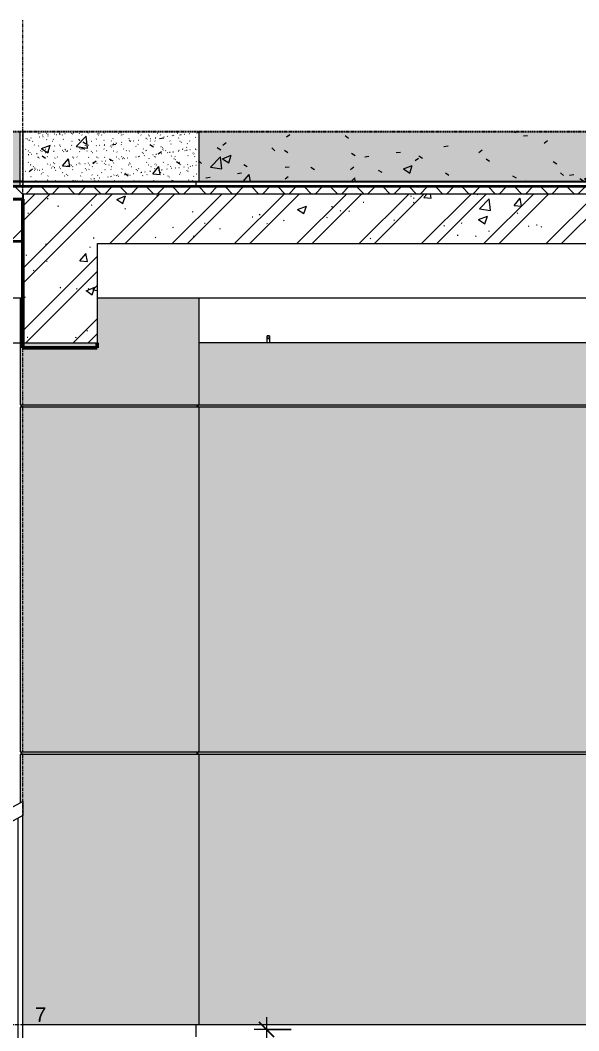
# Model space of a CAD drawing. Header units: millimetres. Extents: x 74302 to 149682, y -1785 to 49068.
# Drawn here: x 92904 to 95157, y 2175 to 6251 of the extents above; entities that cross this region are included whole.
import ezdxf

# ---------------------------------------------------------------- set-up
doc = ezdxf.new("R2010")
doc.units = ezdxf.units.MM
for name, pattern in [('Centre', [31.75, 6.35, -4.7625, 15.875, -4.7625]), ('Grid Line', [22.225, 12.7, -3.175, 3.175, -3.175]), ('Hidden', [7.14375, 4.7625, -2.38125]), ('IMPORT-CENTER _2_', [40.64, 25.4, -5.08, 5.08, -5.08])]:
    doc.linetypes.add(name, pattern=pattern)
for name, color, linetype, lineweight in [('0-2', 10, 'Continuous', 5), ('A-ANNO-DIMS', 211, 'Continuous', 9), ('A-ANNO-DIMS-50', 211, 'Continuous', 9), ('A-DETL-GENF', 92, 'Continuous', 18), ('A-DETL-GENF-3', 92, 'Hidden', 25), ('A-DETL-GENF-4', 9, 'Continuous', 18), ('A-DETL-THIN', 151, 'Continuous', 18), ('A-FLOR-FNSH-1', 250, 'Continuous', 35), ('A-FLOR-HRAL', 11, 'Continuous', 18), ('A-FLOR-HRAL-1', 7, 'Continuous', 18), ('A-FLOR-LEVL-2', 51, 'Centre', 9), ('A-FLOR-PATT-1', 253, 'Continuous', 18), ('A-FLOR-PATT-2', 8, 'Continuous', 18), ('A-GLAZ-CWMG', 51, 'Continuous', 18), ('A-GLAZ-CWMG-2', 254, 'Continuous', 18), ('A-WALL', 113, 'Continuous', 18), ('A-WALL-PATT-4', 255, 'Continuous', 5), ('A-WALL-PATT-5', 254, 'Continuous', 18), ('E-LITE-EQPM', 33, 'Continuous', 18), ('G-IMPT', 8, 'Continuous', 18), ('G-IMPT-4', 8, 'IMPORT-CENTER _2_', 18), ('I-WALL', 2, 'Continuous', 18), ('M-EQPM', 50, 'Continuous', 18), ('M-EQPM-2', 50, 'Continuous', 25), ('S-BEAM-1', 71, 'Continuous', 5), ('S-BEAM-2', 7, 'Continuous', 18), ('S-BEAM-3', 10, 'Continuous', 50), ('S-COLS-5', 7, 'Continuous', 18), ('S-GRID-1', 1, 'Grid Line', 9), ('S-STRS-ANNO', 31, 'Continuous', 18)]:
    doc.layers.add(name, color=color, linetype=linetype, lineweight=lineweight)
doc.styles.add('Arial_1', font='arial.ttf', dxfattribs={"height": 59.53})
doc.styles.add('UTM Avo', font='', dxfattribs={"width": 0.9, "height": 125})
doc.styles.get('UTM Avo').set_extended_font_data('UTM Avo')
doc.dimstyles.new('1_Dim_chi_tiet_2_5', dxfattribs={"dimscale": 304.8, "dimtxt": 124.912619, "dimasz": 0.19685, "dimexe": 0.164042, "dimexo": 0.0625, "dimgap": 0.016404, "dimtad": 1, "dimdec": 0, "dimrnd": 5, "dimzin": 0, "dimdsep": 46, "dimtxsty": 'UTM Avo', "dimblk1": 'OBLIQUE', "dimblk2": 'OBLIQUE', "dimsah": 1, "dimcen": 0.09, "dimdle": 0.164042, "dimazin": 0, "dimtfac": 1, "dimtdec": 4, "dimtix": 1, "dimtmove": 0, "dimatfit": 3, "dimfxl": 0.328084, "dimfxlon": 1, "dimtvp": 1, "dimtolj": 1, "dimtzin": 0, "dimarcsym": 2})
pattern_1 = [(50, (-43364.9, 15725), (364.368, -31.878), [38.1, -419.1]), (355, (-43364.9, 15725), (-70.486, 382.113), [30.48, -335.28]), (100.451, (-43334.52, 15722.34), (293.885, 350.233), [32.38, -356.18]), (46.184, (-43364.9, 15826.6), (542.158, -84.086), [57.15, -628.65]), (96.636, (-43319.7, 15819.6), (474.805, 494.855), [48.57, -534.27]), (351.184, (-43364.9, 15826.6), (474.81, 494.85), [45.72, -502.92]), (21, (-43314.1, 15801.2), (303.2285, -204.5305), [38.1, -419.1]), (326, (-43314.1, 15801.2), (123.604, 368.376), [30.48, -335.28]), (71.451, (-43288.8, 15784.16), (426.834, 163.843), [32.38, -356.18]), (37.5, (-43364.89, 15725), (6.1766, 169.1102), [3.353, -327.863, 3.353, -337.007, -336.55]), (37.5, (-43364.89, 15725), (6.1766, 169.1102), [-671.576, 3.353, -333.197]), (7.5, (-43364.89, 15725), (133.639, 200.3615), [3.353, -190.703, 3.353, -320.243, -128.27]), (7.5, (-43364.89, 15725), (133.639, 200.3615), [-517.652, 3.353, -124.917]), (327.5, (-43478.17, 15725), (271.1818, -11.4584), [3.353, -123.647, 3.353, -392.887, -525.78]), (327.5, (-43478.17, 15725), (271.1818, -11.4584), [-523.24, 3.353, -522.427]), (317.5, (-43528.97, 15725), (296.2585, 50.853), [3.353, -161.747, 3.353, -259.791, -373.38]), (317.5, (-43528.97, 15725), (296.2585, 50.853), [-428.244, 3.353, -370.027]), (45, (-43364.89, 15725), (-125.7236, 125.7236), []), (45, (-43364.89, 15915.5), (-125.7236, 125.7236), [])]
pattern_2 = [(50, (94085.57, 15725), (364.368, -31.878), [38.1, -419.1]), (355, (94085.57, 15725), (-70.486, 382.113), [30.48, -335.28]), (100.451, (94115.94, 15722.34), (293.885, 350.233), [32.38, -356.18]), (46.184, (94085.57, 15826.6), (542.158, -84.086), [57.15, -628.65]), (96.636, (94130.75, 15819.6), (474.805, 494.855), [48.57, -534.27]), (351.184, (94085.6, 15826.6), (474.81, 494.85), [45.72, -502.92]), (21, (94136.37, 15801.2), (303.2285, -204.5305), [38.1, -419.1]), (326, (94136.37, 15801.2), (123.604, 368.376), [30.48, -335.28]), (71.451, (94161.64, 15784.16), (426.834, 163.843), [32.38, -356.18]), (37.5, (94085.57, 15725), (6.1766, 169.1102), [16.764, -314.452, 16.764, -323.596, -336.55]), (37.5, (94085.57, 15725), (6.1766, 169.1102), [-671.576, 16.764, -319.786]), (7.5, (94085.57, 15725), (133.639, 200.3615), [16.764, -177.292, 16.764, -306.832, -128.27]), (7.5, (94085.57, 15725), (133.639, 200.3615), [-517.652, 16.764, -111.506]), (327.5, (93972.29, 15725), (271.1818, -11.4584), [16.764, -110.236, 16.764, -379.476, -525.78]), (327.5, (93972.29, 15725), (271.1818, -11.4584), [-523.24, 16.764, -509.016]), (317.5, (93921.5, 15725), (296.2585, 50.853), [16.764, -148.336, 16.764, -246.38, -373.38]), (317.5, (93921.5, 15725), (296.2585, 50.853), [-428.244, 16.764, -356.616])]
pattern_3 = [(37.5, (94085.575, 15725), (-1.60031, 48.94136), [1.676, -36.932, 1.676, -41.504, -41.275]), (37.5, (94085.575, 15725), (-1.60031, 48.94136), [-81.788, 1.676, -39.599]), (7.5, (94085.575, 15725), (44.9521, 71.6827), [1.676, -19.152, 1.676, -33.122, -13.335]), (7.5, (94085.575, 15725), (44.9521, 71.6827), [-55.626, 1.676, -11.659]), (327.5, (94054.333, 15725), (79.0988, 0.14376), [1.676, -11.024, 1.676, -44.044, -59.69]), (327.5, (94054.333, 15725), (79.0988, 0.14376), [-58.42, 1.676, -58.014]), (317.5, (94054.33, 15725), (76.3552, 22.29306), [1.676, -4.674, 1.676, -28.296, -34.29]), (317.5, (94054.33, 15725), (76.3552, 22.29306), [-36.322, 1.676, -32.614])]

# ---------------------------------------------------------------- blocks, each defined once
blk = doc.blocks.new('NCV_TKTC_KET CAU_rvt-2-TKCS_SẢNH - BẬC CẤP 2 - MẶT CẮT 1')
at = {"layer": 'A-FLOR-PATT-1'}
h = blk.add_hatch(dxfattribs=at)
h.set_pattern_fill('FP_6', color=256, style=0, pattern_type=2)
h.set_pattern_definition(pattern_1)
h.paths.add_polyline_path([(-44831.2, 5360), (-44535.3, 5360), (-44535.3, 5530), (-45737.4, 5530), (-45737.4, 5360)])
h = blk.add_hatch(dxfattribs=at)
h.set_pattern_fill('FP_6', color=256, style=0, pattern_type=2)
h.set_pattern_definition(pattern_1)
h.paths.add_polyline_path([(-44831.2, 5360), (-44535.3, 5360), (-44535.3, 5530), (-45737.4, 5530), (-45737.4, 5360)])
at = {"layer": 'S-BEAM-1'}
blk.add_hatch(color=256, dxfattribs=at).paths.add_polyline_path([(-44236.9, 4930), (-44236.9, 4950), (-44535.3, 4950), (-44535.3, 5530), (-44536.9, 5530), (-44536.9, 4930), (-44535.3, 4930)])
at = {"layer": 'A-FLOR-FNSH-1'}
for p, q in [((-44535.3, 5530), (-45737.4, 5530)), ((-45737.4, 5360), (-44535.3, 5360))]:
    blk.add_line(p, q, dxfattribs=at)
at = {"layer": 'S-BEAM-2'}
for p, q in [((-44536.9, 5130), (-45536.9, 5130)), ((-40235.6, 5130), (-44235.3, 5130)), ((-43550.7, 4950), (-43826.9, 4950)), ((-41350.7, 4950), (-43540.7, 4950))]:
    blk.add_line(p, q, dxfattribs=at)
at = {"layer": 'S-BEAM-3'}
for p, q in [((-44535.3, 5530), (-44536.9, 5530)), ((-44536.9, 5530), (-44536.9, 4930)), ((-44236.9, 4930), (-44236.9, 4950)), ((-44536.9, 4930), (-44236.9, 4930))]:
    blk.add_line(p, q, dxfattribs=at)
at = {"layer": 'S-COLS-5'}
for p, q in [((-43836.9, 5580), (-43836.9, 5600)), ((-43836.9, 2150), (-43836.9, 2200))]:
    blk.add_line(p, q, dxfattribs=at)
blk = doc.blocks.new('Railing - 20mm-1483599-TKCS_SẢNH - BẬC CẤP 2 - MẶT CẮT 1')
at = {"layer": 'A-FLOR-HRAL'}
for p, q in [((-44621.9, 2996.4), (-44621.9, 2035.7)), ((-44601.9, 2035.7), (-44601.9, 3007.4))]:
    blk.add_line(p, q, dxfattribs=at)
blk = doc.blocks.new('Railing - 20mm-1483597-TKCS_SẢNH - BẬC CẤP 2 - MẶT CẮT 1')
at = {"layer": 'A-FLOR-HRAL'}
for p, q in [((-44771.9, 2914.3), (-44771.9, 2035.7)), ((-44751.9, 2035.7), (-44751.9, 2925.3))]:
    blk.add_line(p, q, dxfattribs=at)
blk = doc.blocks.new('Railing - 20mm-1483595-TKCS_SẢNH - BẬC CẤP 2 - MẶT CẮT 1')
at = {"layer": 'A-FLOR-HRAL'}
for p, q in [((-44556.9, 3032), (-44556.9, 2035.7)), ((-44536.9, 2100), (-44536.9, 3043))]:
    blk.add_line(p, q, dxfattribs=at)
blk = doc.blocks.new('Railing - 20mm-1483593-TKCS_SẢNH - BẬC CẤP 2 - MẶT CẮT 1')
at = {"layer": 'A-FLOR-HRAL'}
for p, q in [((-46336.9, 2057.3), (-46336.9, 1214.3)), ((-46316.9, 1214.3), (-46316.9, 2068.2))]:
    blk.add_line(p, q, dxfattribs=at)
blk = doc.blocks.new('Railing - Railing-939774-TKCS_SẢNH - BẬC CẤP 2 - MẶT CẮT 1')
for name, p in [('Railing - 20mm-1483595-TKCS_SẢNH - BẬC CẤP 2 - MẶT CẮT 1', (0, 0)), ('Railing - 20mm-1483599-TKCS_SẢNH - BẬC CẤP 2 - MẶT CẮT 1', (0, 0)), ('Railing - 20mm-1483597-TKCS_SẢNH - BẬC CẤP 2 - MẶT CẮT 1', (0, 0)), ('Railing - 20mm-1483599-TKCS_SẢNH - BẬC CẤP 2 - MẶT CẮT 1', (-300, -164.3)), ('Railing - 20mm-1483597-TKCS_SẢNH - BẬC CẤP 2 - MẶT CẮT 1', (-300, -164.3)), ('Railing - 20mm-1483599-TKCS_SẢNH - BẬC CẤP 2 - MẶT CẮT 1', (-600, -328.6)), ('Railing - 20mm-1483597-TKCS_SẢNH - BẬC CẤP 2 - MẶT CẮT 1', (-600, -328.6)), ('Railing - 20mm-1483599-TKCS_SẢNH - BẬC CẤP 2 - MẶT CẮT 1', (-900, -492.9)), ('Railing - 20mm-1483597-TKCS_SẢNH - BẬC CẤP 2 - MẶT CẮT 1', (-900, -492.9)), ('Railing - 20mm-1483599-TKCS_SẢNH - BẬC CẤP 2 - MẶT CẮT 1', (-1200, -657.1)), ('Railing - 20mm-1483597-TKCS_SẢNH - BẬC CẤP 2 - MẶT CẮT 1', (-1200, -657.1)), ('Railing - 20mm-1483599-TKCS_SẢNH - BẬC CẤP 2 - MẶT CẮT 1', (-1500, -821.4)), ('Railing - 20mm-1483597-TKCS_SẢNH - BẬC CẤP 2 - MẶT CẮT 1', (-1500, -821.4)), ('Railing - 20mm-1483593-TKCS_SẢNH - BẬC CẤP 2 - MẶT CẮT 1', (0, 0))]:
    blk.add_blockref(name, p)
blk = doc.blocks.new('Top Rail Type - Top Rail_Internal_-939791-TKCS_SẢNH - BẬC CẤP 2 - MẶT CẮT 1')
at = {"layer": 'A-FLOR-HRAL'}
for p, q in [((-44536.9, 3100), (-46336.9, 2114.3)), ((-44536.9, 3100), (-44536.9, 3043)), ((-44536.9, 3043), (-46336.9, 2057.3)), ((-46336.9, 2057.3), (-46336.9, 2114.3))]:
    blk.add_line(p, q, dxfattribs=at)
blk = doc.blocks.new('LIC_06-ĐÈN LED TRÒN DOWNLIGHT_ P_18W - LIC_06-ĐÈN LED TRÒN DOWNLIGHT_ P_18W - ÁNH SÁNG 6000K-1339139-TKCS_SẢNH - BẬC CẤP 2 - MẶT CẮT 1')
at = {"layer": 'E-LITE-EQPM'}
for p, q in [((-38932.4, 4728), (-38942.4, 4728)), ((-38942.4, 4728), (-38942.4, 4728)), ((-38932.4, 4728), (-38942.4, 4728)), ((-38942.4, 4727.2), (-38942.4, 4728)), ((-38942.4, 4719), (-38942.4, 4727.2)), ((-38932.4, 4727.2), (-38942.4, 4727.2)), ((-38942.4, 4716), (-38942.4, 4719)), ((-38932.4, 4719), (-38942.4, 4719)), ((-38942.4, 4700), (-38942.4, 4716)), ((-38932.4, 4716), (-38942.4, 4716)), ((-38932.4, 4700), (-38942.4, 4700)), ((-38932.4, 4728), (-38932.4, 4728)), ((-38932.4, 4728), (-38932.4, 4727.2)), ((-38932.4, 4727.2), (-38932.4, 4719)), ((-38932.4, 4719), (-38932.4, 4716)), ((-38932.4, 4716), (-38932.4, 4700))]:
    blk.add_line(p, q, dxfattribs=at)
blk = doc.blocks.new('Rectangular Mullion - 50 x 100mm-1286811-TKCS_SẢNH - BẬC CẤP 2 - MẶT CẮT 1')
at = {"layer": 'A-GLAZ-CWMG-2'}
blk.add_hatch(color=256, dxfattribs=at).paths.add_polyline_path([(-44546.9, 5580), (-44546.9, 5802.3), (-44596.9, 5802.3), (-44596.9, 5580)])
at = {"layer": 'A-GLAZ-CWMG'}
blk.add_line((-44596.9, 5580), (-44596.9, 5802.3), dxfattribs=at)
blk = doc.blocks.new('TKTC_XREF_251221_MB TANG 2-7 - TKTC_XREF_260130_MB TANG 2-5_dwg_THU NUOC - THU NUOC-444531-TKCS_MB TẦNG 1-4746810-TKCS_SẢNH - BẬC CẤP 2 - MẶT CẮT 1')
at = {"layer": 'G-IMPT'}
for p, q in [((-44035.4, 5600), (-44185.4, 5600)), ((-44185.4, 5600), (-44035.4, 5600)), ((-44060.4, 5600), (-44160.4, 5600)), ((-44160.4, 5600), (-44060.4, 5600)), ((-44144.4, 5600), (-44150.4, 5600)), ((-44150.4, 5600), (-44144.4, 5600)), ((-44138.1, 5600), (-44132.1, 5600)), ((-44132.1, 5600), (-44138.1, 5600)), ((-44125.6, 5600), (-44119.6, 5600)), ((-44119.6, 5600), (-44125.6, 5600)), ((-44113.6, 5600), (-44107.6, 5600)), ((-44107.6, 5600), (-44113.6, 5600)), ((-44113.6, 5600), (-44107.6, 5600)), ((-44107.6, 5600), (-44113.6, 5600)), ((-44110.4, 5600), (-44110.4, 5600)), ((-44110.4, 5600), (-44110.4, 5600)), ((-44110.4, 5600), (-44110.4, 5600)), ((-44110.4, 5600), (-44110.4, 5600)), ((-44095.2, 5600), (-44101.2, 5600)), ((-44101.2, 5600), (-44095.2, 5600)), ((-44082.7, 5600), (-44088.7, 5600)), ((-44088.7, 5600), (-44082.7, 5600)), ((-44076.3, 5600), (-44070.3, 5600)), ((-44070.3, 5600), (-44076.3, 5600))]:
    blk.add_line(p, q, dxfattribs=at)
blk = doc.blocks.new('TKTC_XREF_251221_MB TANG 2-7 - TKTC_XREF_260130_MB TANG 2-5_dwg_$cc-4746798-TKCS_SẢNH - BẬC CẤP 2 - MẶT CẮT 1')
at = {"layer": 'G-IMPT-4'}
for p, q in [((-43718.7, 5600), (-43839.8, 5600)), ((-43779, 5600), (-43779.6, 5600))]:
    blk.add_line(p, q, dxfattribs=at)
at = {"layer": 'M-EQPM'}
for p, q in [((-43734.3, 5600), (-43824.3, 5600)), ((-43824.3, 5600), (-43779.3, 5600)), ((-43779.5, 5600), (-43779.5, 5600)), ((-43779.3, 5600), (-43734.3, 5600))]:
    blk.add_line(p, q, dxfattribs=at)
blk = doc.blocks.new('TKTC_XREF_251221_MB TANG 2-7 - TKTC_XREF_260130_MB TANG 2-5_dwg_CUM U_DN100-V11-TKCS_SẢNH - BẬC CẤP 2 - MẶT CẮT 1')
at = {"layer": 'G-IMPT'}
for p, q in [((-43833.3, 5600), (-43831, 5600)), ((-43832.2, 5600), (-43825.4, 5600)), ((-43723.1, 5600), (-43832, 5600)), ((-43831.9, 5600), (-43832, 5600)), ((-43831, 5600), (-43826.5, 5600)), ((-43831, 5600), (-43831, 5600)), ((-43830.8, 5600), (-43830, 5600)), ((-43830, 5600), (-43827.5, 5600)), ((-43830, 5600), (-43827.5, 5600)), ((-43830, 5600), (-43827.5, 5600)), ((-43827.5, 5600), (-43826.7, 5600)), ((-43826.5, 5600), (-43824.2, 5600)), ((-43826.5, 5600), (-43826.5, 5600)), ((-43729.4, 5600), (-43825.7, 5600)), ((-43732.5, 5600), (-43822.5, 5600)), ((-43730.7, 5600), (-43728.4, 5600)), ((-43729.5, 5600), (-43722.7, 5600)), ((-43728.4, 5600), (-43723.9, 5600)), ((-43728.4, 5600), (-43728.4, 5600)), ((-43728.2, 5600), (-43727.4, 5600)), ((-43727.4, 5600), (-43724.9, 5600)), ((-43727.4, 5600), (-43724.9, 5600)), ((-43727.4, 5600), (-43724.9, 5600)), ((-43724.9, 5600), (-43724.1, 5600)), ((-43723.9, 5600), (-43721.6, 5600)), ((-43723.9, 5600), (-43723.9, 5600)), ((-43723, 5600), (-43723.1, 5600))]:
    blk.add_line(p, q, dxfattribs=at)
at = {"layer": 'G-IMPT', "flags": 128}
for points in [[(-43833.3, 5600), (-43834.8, 5600), (-43834.8, 5600), (-43822.7, 5600), (-43822.7, 5600), (-43824.2, 5600)], [(-43824.2, 5600), (-43824.2, 5600), (-43833.3, 5600), (-43833.3, 5600)], [(-43830.8, 5600), (-43830.8, 5600), (-43826.7, 5600), (-43826.7, 5600)], [(-43825.6, 5600), (-43825.7, 5600), (-43822.5, 5600)], [(-43729.3, 5600), (-43729.4, 5600), (-43732.5, 5600)], [(-43730.7, 5600), (-43732.2, 5600), (-43732.2, 5600), (-43720.1, 5600), (-43720.1, 5600), (-43721.6, 5600)], [(-43721.6, 5600), (-43721.6, 5600), (-43730.7, 5600), (-43730.7, 5600)], [(-43728.2, 5600), (-43728.2, 5600), (-43724.1, 5600), (-43724.1, 5600)]]:
    blk.add_lwpolyline(points, dxfattribs=at)
blk = doc.blocks.new('TKTC_XREF_251221_MB TANG 2-7 - TKTC_XREF_260130_MB TANG 2-5_dwg_$cc-V12-TKCS_SẢNH - BẬC CẤP 2 - MẶT CẮT 1')
at = {"layer": 'G-IMPT-4'}
for p, q in [((-43720.6, 5600), (-43841.7, 5600)), ((-43780.7, 5600), (-43781.5, 5600))]:
    blk.add_line(p, q, dxfattribs=at)
at = {"layer": 'M-EQPM'}
for p, q in [((-43736.1, 5600), (-43826.1, 5600)), ((-43826.1, 5600), (-43781.1, 5600)), ((-43781.4, 5600), (-43781.4, 5600)), ((-43781.1, 5600), (-43736.1, 5600))]:
    blk.add_line(p, q, dxfattribs=at)
blk = doc.blocks.new('TKTC_XREF_251221_MB TANG 2-7 - TKTC_XREF_260130_MB TANG 2-5_dwg_CUM U_DN100-V13-TKCS_SẢNH - BẬC CẤP 2 - MẶT CẮT 1')
at = {"layer": 'G-IMPT'}
for p, q in [((-43835.2, 5600), (-43836.8, 5600)), ((-43836.8, 5600), (-43824.6, 5600)), ((-43835.2, 5600), (-43833, 5600)), ((-43826.2, 5600), (-43835.2, 5600)), ((-43834.1, 5600), (-43827.3, 5600)), ((-43724.9, 5600), (-43833.9, 5600)), ((-43833, 5600), (-43828.4, 5600)), ((-43832.7, 5600), (-43832, 5600)), ((-43832.7, 5600), (-43828.7, 5600)), ((-43832, 5600), (-43829.4, 5600)), ((-43832, 5600), (-43829.4, 5600)), ((-43832, 5600), (-43829.4, 5600)), ((-43829.4, 5600), (-43828.7, 5600)), ((-43828.4, 5600), (-43826.2, 5600)), ((-43731.2, 5600), (-43827.5, 5600)), ((-43827.5, 5600), (-43824.4, 5600)), ((-43824.6, 5600), (-43826.2, 5600)), ((-43734.4, 5600), (-43824.4, 5600)), ((-43731.2, 5600), (-43734.4, 5600)), ((-43732.6, 5600), (-43734.1, 5600)), ((-43734.1, 5600), (-43722, 5600)), ((-43732.6, 5600), (-43730.3, 5600)), ((-43723.5, 5600), (-43732.6, 5600)), ((-43731.5, 5600), (-43724.7, 5600)), ((-43730.3, 5600), (-43725.8, 5600)), ((-43730.1, 5600), (-43729.3, 5600)), ((-43730.1, 5600), (-43726, 5600)), ((-43729.3, 5600), (-43726.8, 5600)), ((-43729.3, 5600), (-43726.8, 5600)), ((-43729.3, 5600), (-43726.8, 5600)), ((-43726.8, 5600), (-43726, 5600)), ((-43725.8, 5600), (-43723.5, 5600)), ((-43722, 5600), (-43723.5, 5600))]:
    blk.add_line(p, q, dxfattribs=at)
blk = doc.blocks.new('TKTC_XREF_251221_MB TANG 2-7 - TKTC_XREF_251221_MB TANG 2-7-2039446-TKCS_SẢNH - BẬC CẤP 2 - MẶT CẮT 1')
at = {"layer": 'M-EQPM'}
for p, q in [((-44587.9, 5600), (-44538.2, 5600)), ((-44538.2, 5600), (-44587.9, 5600)), ((-44587.5, 5600), (-44537.7, 5600)), ((-44537.7, 5600), (-44587.5, 5600)), ((-44587, 5600), (-44537.2, 5600)), ((-44537.2, 5600), (-44587, 5600)), ((-43838.7, 5600), (-43719.2, 5600)), ((-43838.7, 5600), (-43719.1, 5600)), ((-43721.2, 5600), (-43837, 5600)), ((-43837, 5600), (-43721.2, 5600)), ((-43719.2, 5600), (-43837, 5600)), ((-43721.1, 5600), (-43836.9, 5600)), ((-43836.9, 5600), (-43721.1, 5600)), ((-43719.1, 5600), (-43836.9, 5600)), ((-43717.4, 5600), (-43836.8, 5600)), ((-43836.8, 5600), (-43717.4, 5600)), ((-43719.3, 5600), (-43835, 5600)), ((-43835, 5600), (-43719.3, 5600))]:
    blk.add_line(p, q, dxfattribs=at)
at = {"layer": 'M-EQPM-2'}
for p, q in [((-48876.9, 5600), (-38086.7, 5600)), ((-45739, 5600), (-44539, 5600)), ((-44539, 5600), (-45739, 5600)), ((-45739, 5600), (-44539, 5600)), ((-44539, 5600), (-45739, 5600)), ((-45739, 5600), (-44539, 5600)), ((-44539, 5600), (-45733.6, 5600))]:
    blk.add_line(p, q, dxfattribs=at)
for name, p in [('TKTC_XREF_251221_MB TANG 2-7 - TKTC_XREF_260130_MB TANG 2-5_dwg_THU NUOC - THU NUOC-444531-TKCS_MB TẦNG 1-4746810-TKCS_SẢNH - BẬC CẤP 2 - MẶT CẮT 1', (0, 0)), ('TKTC_XREF_251221_MB TANG 2-7 - TKTC_XREF_260130_MB TANG 2-5_dwg_THU NUOC - THU NUOC-444531-TKCS_MB TẦNG 1-4746810-TKCS_SẢNH - BẬC CẤP 2 - MẶT CẮT 1', (0, 0)), ('TKTC_XREF_251221_MB TANG 2-7 - TKTC_XREF_260130_MB TANG 2-5_dwg_THU NUOC - THU NUOC-444531-TKCS_MB TẦNG 1-4746810-TKCS_SẢNH - BẬC CẤP 2 - MẶT CẮT 1', (0, 0)), ('TKTC_XREF_251221_MB TANG 2-7 - TKTC_XREF_260130_MB TANG 2-5_dwg_$cc-V12-TKCS_SẢNH - BẬC CẤP 2 - MẶT CẮT 1', (0, 0)), ('TKTC_XREF_251221_MB TANG 2-7 - TKTC_XREF_260130_MB TANG 2-5_dwg_$cc-V12-TKCS_SẢNH - BẬC CẤP 2 - MẶT CẮT 1', (0.1, 0)), ('TKTC_XREF_251221_MB TANG 2-7 - TKTC_XREF_260130_MB TANG 2-5_dwg_$cc-4746798-TKCS_SẢNH - BẬC CẤP 2 - MẶT CẮT 1', (0, 0)), ('TKTC_XREF_251221_MB TANG 2-7 - TKTC_XREF_260130_MB TANG 2-5_dwg_CUM U_DN100-V13-TKCS_SẢNH - BẬC CẤP 2 - MẶT CẮT 1', (0, 0)), ('TKTC_XREF_251221_MB TANG 2-7 - TKTC_XREF_260130_MB TANG 2-5_dwg_CUM U_DN100-V13-TKCS_SẢNH - BẬC CẤP 2 - MẶT CẮT 1', (0.1, 0)), ('TKTC_XREF_251221_MB TANG 2-7 - TKTC_XREF_260130_MB TANG 2-5_dwg_CUM U_DN100-V11-TKCS_SẢNH - BẬC CẤP 2 - MẶT CẮT 1', (0, 0))]:
    blk.add_blockref(name, p)
blk = doc.blocks.new('BORDER VIEW - BORDER VIEW-2327237-TKCS_SẢNH - BẬC CẤP 2 - MẶT CẮT 1')
at = {"layer": 'A-DETL-GENF-3'}
blk.add_line((-48726.9, 5802.3), (-38236.7, 5802.3), dxfattribs=at)
blk = doc.blocks.new('DIMBLOCK16-TKCS_SẢNH - BẬC CẤP 2 - MẶT CẮT 1')
at = {"layer": 'A-ANNO-DIMS-50', "lineweight": 25}
for p, q in [((93897, 2180), (93867, 2210)), ((93897, 2180), (93927, 2150)), ((93897, 1040), (93867, 1070)), ((93897, 1040), (93927, 1010))]:
    blk.add_line(p, q, dxfattribs=at)
at = {"layer": 'A-ANNO-DIMS-50'}
for p, q in [((93897, 2230), (93897, 990)), ((93997, 2180), (93847, 2180)), ((93897, 2180), (93997, 2180)), ((93797, 1040), (93947, 1040)), ((93897, 1040), (93797, 1040))]:
    blk.add_line(p, q, dxfattribs=at)
at = {"layer": 'A-ANNO-DIMS-50', "color": 0, "insert": (93734.6, 1438.8), "char_height": 125, "width": 410.824, "attachment_point": 1, "rotation": 90, "line_spacing_factor": 1.110334, "style": 'UTM Avo'}
blk.add_mtext('1140', dxfattribs=at)
blk = doc.blocks.new('_Oblique')
at = {"color": 0, "linetype": 'ByBlock', "lineweight": -2}
blk.add_line((-0.5, -0.5), (0.5, 0.5), dxfattribs=at)

msp = doc.modelspace()

# ---------------------------------------------------------------- hatches: boundary and pattern name
at = {"layer": 'A-DETL-GENF-4'}
h = msp.add_hatch(dxfattribs=at)
h.set_pattern_fill('FP_6', color=256, style=0, pattern_type=2)
h.set_pattern_definition([(50, (94085.57, 15725), (364.368, -31.878), [38.1, -419.1]), (355, (94085.57, 15725), (-70.486, 382.113), [30.48, -335.28]), (100.451, (94115.94, 15722.34), (293.885, 350.233), [32.38, -356.18]), (46.184, (94085.57, 15826.6), (542.158, -84.086), [57.15, -628.65]), (96.636, (94130.75, 15819.6), (474.805, 494.855), [48.57, -534.27]), (351.184, (94085.6, 15826.6), (474.81, 494.85), [45.72, -502.92]), (21, (94136.37, 15801.2), (303.2285, -204.5305), [38.1, -419.1]), (326, (94136.37, 15801.2), (123.604, 368.376), [30.48, -335.28]), (71.451, (94161.64, 15784.16), (426.834, 163.843), [32.38, -356.18]), (37.5, (94085.57, 15725), (6.1766, 169.1102), [3.353, -327.863, 3.353, -337.007, -336.55]), (37.5, (94085.57, 15725), (6.1766, 169.1102), [-671.576, 3.353, -333.197]), (7.5, (94085.57, 15725), (133.639, 200.3615), [3.353, -190.703, 3.353, -320.243, -128.27]), (7.5, (94085.57, 15725), (133.639, 200.3615), [-517.652, 3.353, -124.917]), (327.5, (93972.29, 15725), (271.1818, -11.4584), [3.353, -123.647, 3.353, -392.887, -525.78]), (327.5, (93972.29, 15725), (271.1818, -11.4584), [-523.24, 3.353, -522.427]), (317.5, (93921.5, 15725), (296.2585, 50.853), [3.353, -161.747, 3.353, -259.791, -373.38]), (317.5, (93921.5, 15725), (296.2585, 50.853), [-428.244, 3.353, -370.027]), (45, (94085.57, 15725), (-125.7236, 125.7236), []), (45, (94085.57, 15915.5), (-125.7236, 125.7236), [])])
h.paths.add_polyline_path([(97514.8, 4950), (97514.8, 5350), (99363.8, 5350), (99363.8, 5550), (92915.2, 5550), (92915.2, 4950), (93215.2, 4950), (93215.2, 5350), (97214.8, 5350), (97214.8, 4950)])
at = {"layer": 'A-FLOR-PATT-2'}
h = msp.add_hatch(dxfattribs=at)
h.set_pattern_fill('FP_8', color=256, style=0, pattern_type=2)
h.set_pattern_definition([(45, (94085.575, 15725), (-53.033, 53.033), []), (135, (94085.575, 15725), (-53.033, -53.033), [])])
h.paths.add_polyline_path([(91713.1, 5530), (92915.2, 5530), (92915.2, 5550), (99363.8, 5550), (99363.8, 5580), (91713.1, 5580)])
at = {"layer": 'A-WALL-PATT-4'}
h = msp.add_hatch(color=256, dxfattribs=at)
h.paths.add_polyline_path([(93613.5, 2200), (93613.5, 3290), (92903.5, 3290), (92903.5, 3094.5), (92913.5, 3100), (92913.5, 2200)])
h.paths.add_polyline_path([(93613.5, 3300), (93613.5, 4690), (92903.5, 4690), (92903.5, 3300)])
h.paths.add_polyline_path([(93613.5, 4700), (93613.5, 5130), (93215.2, 5130), (93215.2, 4950), (93213.5, 4950), (93213.5, 4930), (92913.5, 4930), (92913.5, 5130), (92903.5, 5130), (92903.5, 4700)])
h = msp.add_hatch(color=256, dxfattribs=at)
h.paths.add_polyline_path([(93623.5, 2200), (93623.5, 3290), (93613.5, 3290), (93613.5, 2200)])
h.paths.add_polyline_path([(93623.5, 3300), (93623.5, 4690), (93613.5, 4690), (93613.5, 3300)])
h.paths.add_polyline_path([(93623.5, 4700), (93623.5, 5130), (93613.5, 5130), (93613.5, 4700)])
h = msp.add_hatch(color=256, dxfattribs=at)
h.paths.add_polyline_path([(93623.5, 2200), (96903.5, 2200), (96903.5, 3290), (93623.5, 3290), (93623.5, 3169.5)])
h.paths.add_polyline_path([(96903.5, 3300), (96903.5, 4690), (93623.5, 4690), (93623.5, 3300), (96695.1, 3300)])
h.paths.add_polyline_path([(96903.5, 4700), (96903.5, 4950), (93623.5, 4950), (93623.5, 4700), (96695.1, 4700)])
for points in [[(93613.5, 4690), (93613.5, 4700), (92907.5, 4700), (92907.5, 4690)], [(93619.5, 4690), (93619.5, 4700), (93613.5, 4700), (93613.5, 4690)], [(96899.5, 4690), (96899.5, 4700), (93619.5, 4700), (93619.6, 4690), (96695.1, 4690)], [(93613.5, 3290), (93613.5, 3300), (92907.5, 3300), (92907.5, 3290)], [(93619.5, 3290), (93619.5, 3300), (93613.5, 3300), (93613.5, 3290)], [(96899.5, 3290), (96899.5, 3300), (93619.5, 3300), (93619.6, 3290), (96695.1, 3290)]]:
    msp.add_hatch(color=256, dxfattribs=at).paths.add_polyline_path(points)
at = {"layer": 'A-WALL-PATT-5'}
h = msp.add_hatch(dxfattribs=at)
h.set_pattern_fill('FP_13', color=256, style=0, pattern_type=2)
h.set_pattern_definition(pattern_2)
h.paths.add_polyline_path([(93613.5, 5600), (93613.5, 5802.3), (92913.5, 5802.3), (92913.5, 5600), (93298.6, 5600)])
h = msp.add_hatch(dxfattribs=at)
h.set_pattern_fill('FP_14', color=256, style=0, pattern_type=2)
h.set_pattern_definition(pattern_3)
h.paths.add_polyline_path([(93613.5, 5600), (93613.5, 5802.3), (92913.5, 5802.3), (92913.5, 5600), (93298.6, 5600)])
h = msp.add_hatch(dxfattribs=at)
h.set_pattern_fill('FP_13', color=256, style=0, pattern_type=2)
h.set_pattern_definition(pattern_2)
h.paths.add_polyline_path([(93623.5, 5600), (93623.5, 5802.3), (93613.5, 5802.3), (93613.5, 5600)])
h = msp.add_hatch(dxfattribs=at)
h.set_pattern_fill('FP_14', color=256, style=0, pattern_type=2)
h.set_pattern_definition(pattern_3)
h.paths.add_polyline_path([(93623.5, 5600), (93623.5, 5802.3), (93613.5, 5802.3), (93613.5, 5600)])
h = msp.add_hatch(dxfattribs=at)
h.set_pattern_fill('FP_13', color=256, style=0, pattern_type=2)
h.set_pattern_definition(pattern_2)
h.paths.add_polyline_path([(93977.9, 5600), (96903.5, 5600), (96903.5, 5802.3), (93623.5, 5802.3), (93623.5, 5600)])
h = msp.add_hatch(dxfattribs=at)
h.set_pattern_fill('FP_14', color=256, style=0, pattern_type=2)
h.set_pattern_definition(pattern_3)
h.paths.add_polyline_path([(93977.9, 5600), (96903.5, 5600), (96903.5, 5802.3), (93623.5, 5802.3), (93623.5, 5600)])

# ---------------------------------------------------------------- linework, layer by layer
at = {"layer": 'A-DETL-THIN'}
for p, q in [((92915.2, 5550), (92915.2, 4950)), ((99363.8, 5550), (92915.2, 5550)), ((93215.2, 4950), (93215.2, 5350)), ((93215.2, 5350), (97214.8, 5350)), ((92915.2, 4950), (93215.2, 4950))]:
    msp.add_line(p, q, dxfattribs=at)
at = {"layer": 'A-FLOR-FNSH-1'}
for p, q in [((99363.8, 5580), (91713.1, 5580)), ((91713.1, 5530), (92915.2, 5530))]:
    msp.add_line(p, q, dxfattribs=at)
at = {"layer": 'A-FLOR-LEVL-2'}
for p, q in [((87919.5, 5600), (100202.5, 5600)), ((87919.5, 2200), (100202.5, 2200))]:
    msp.add_line(p, q, dxfattribs=at)
at = {"layer": 'A-WALL'}
for p, q in [((92903.5, 5130), (92903.5, 4700)), ((93623.5, 5130), (93623.5, 4700)), ((91913.5, 4950), (92903.5, 4950)), ((92903.5, 4700), (97403.1, 4700)), ((97403.1, 4690), (92903.5, 4690)), ((92903.5, 4690), (92903.5, 3300)), ((92907.5, 4700), (92907.5, 4690)), ((93619.5, 4700), (93619.5, 4690)), ((93623.5, 4690), (93623.5, 3300)), ((92903.5, 3300), (97339.4, 3300)), ((97339.4, 3290), (92903.5, 3290)), ((92903.5, 3290), (92903.5, 3094.5)), ((92907.5, 3300), (92907.5, 3290)), ((93619.5, 3300), (93619.5, 3290)), ((93623.5, 3290), (93623.5, 2200)), ((92913.5, 2200), (97413.1, 2200))]:
    msp.add_line(p, q, dxfattribs=at)
at = {"layer": 'I-WALL'}
for p, q in [((92903.5, 5580), (92903.5, 5802.3)), ((92913.5, 5802.3), (92913.5, 5580)), ((93623.5, 5802.3), (93623.5, 5600)), ((92913.5, 5600), (99363.8, 5600))]:
    msp.add_line(p, q, dxfattribs=at)
at = {"layer": 'S-GRID-1'}
for p, q in [((92913.5, 5001.2), (92913.5, 6251.2)), ((92913.5, 652.1), (92913.5, 5001.2))]:
    msp.add_line(p, q, dxfattribs=at)

# ---------------------------------------------------------------- block references
at = {"layer": '0-2'}
msp.add_blockref('NCV_TKTC_KET CAU_rvt-2-TKCS_SẢNH - BẬC CẤP 2 - MẶT CẮT 1', (137450.5, 0), dxfattribs=at)
at = {"layer": 'A-DETL-GENF'}
msp.add_blockref('BORDER VIEW - BORDER VIEW-2327237-TKCS_SẢNH - BẬC CẤP 2 - MẶT CẮT 1', (137450.5, 0), dxfattribs=at)
at = {"layer": 'A-FLOR-HRAL'}
msp.add_blockref('Top Rail Type - Top Rail_Internal_-939791-TKCS_SẢNH - BẬC CẤP 2 - MẶT CẮT 1', (137450.5, 0), dxfattribs=at)
at = {"layer": 'A-FLOR-HRAL-1'}
msp.add_blockref('Railing - Railing-939774-TKCS_SẢNH - BẬC CẤP 2 - MẶT CẮT 1', (137450.5, 0), dxfattribs=at)
at = {"layer": 'A-GLAZ-CWMG'}
msp.add_blockref('Rectangular Mullion - 50 x 100mm-1286811-TKCS_SẢNH - BẬC CẤP 2 - MẶT CẮT 1', (137450.5, 0), dxfattribs=at)
at = {"layer": 'E-LITE-EQPM'}
msp.add_blockref('LIC_06-ĐÈN LED TRÒN DOWNLIGHT_ P_18W - LIC_06-ĐÈN LED TRÒN DOWNLIGHT_ P_18W - ÁNH SÁNG 6000K-1339139-TKCS_SẢNH - BẬC CẤP 2 - MẶT CẮT 1', (132842.1, 250), dxfattribs=at)
at = {"layer": 'M-EQPM'}
msp.add_blockref('TKTC_XREF_251221_MB TANG 2-7 - TKTC_XREF_251221_MB TANG 2-7-2039446-TKCS_SẢNH - BẬC CẤP 2 - MẶT CẮT 1', (137450.5, 0), dxfattribs=at)

# ---------------------------------------------------------------- texts
at = {"layer": 'S-STRS-ANNO', "insert": (92962.7, 2270), "char_height": 59.5, "width": 54.943, "attachment_point": 1, "line_spacing_factor": 0.941778, "style": 'Arial_1'}
msp.add_mtext('7', dxfattribs=at)

# ---------------------------------------------------------------- dimensions: what is measured, and where the dimension line sits
at = {"layer": 'A-ANNO-DIMS'}
dim = msp.add_linear_dim(base=(93897, 1040), p1=(93997, 2180), p2=(93797, 1040), angle=90, dimstyle='1_Dim_chi_tiet_2_5', override={"dimpost": '<>', "dimfxl": 1157.410904}, dxfattribs=at)
dim.commit()
dim.dimension.update_dxf_attribs({"geometry": 'DIMBLOCK16-TKCS_SẢNH - BẬC CẤP 2 - MẶT CẮT 1', "text_midpoint": (93827.3, 1610)})

doc.saveas('drawing.dxf')
